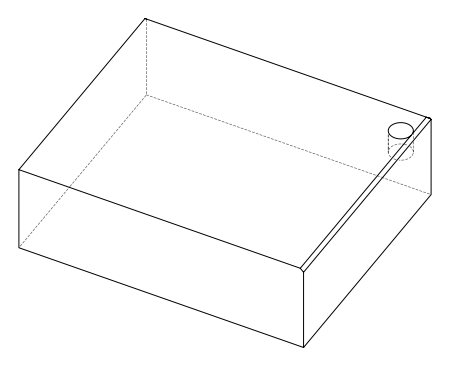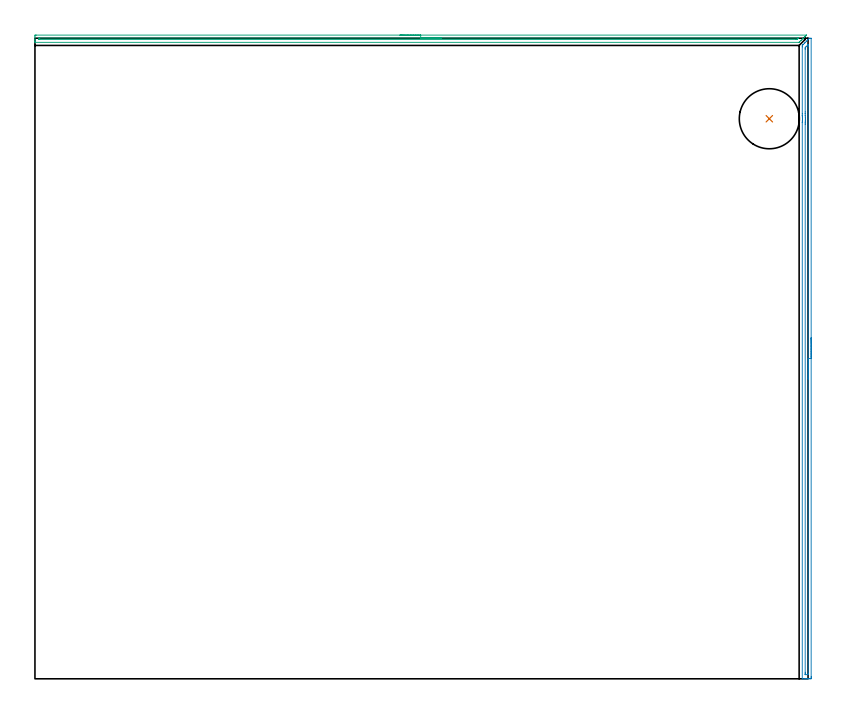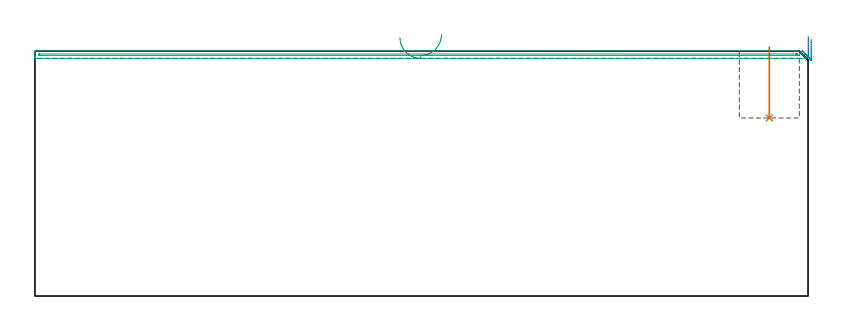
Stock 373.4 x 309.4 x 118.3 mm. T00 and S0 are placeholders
(PLAN: 3 operations, 1 tool changes, 11.3 min)
(1 INDEXABLE_INSERT_DRILL_BLIND_HOLE_FROM_SOLID | STEP1POCKET | UGT0302_008 | 0.14 min | 21318 mm3)
(2 AREA_MILL | FG_CHAMFER_SURFACE | UGT0205_001 | 5.1 min | 2861 mm3)
(3 AREA_MILL_1 | FG_CHAMFER_SURFACE_1 | UGT0205_001 | 6.08 min | 2268 mm3)
(TOOL UGT0302_008 | Indexable Insert Drill 29mm | D29 PA180 FL50 Z2)
(TOOL UGT0205_001 | Chamfer Mill 20 x 3 x 45 deg. | D20 FL50 Z2)
(OP 1 INDEXABLE_INSERT_DRILL_BLIND_HOLE_FROM_SOLID)
G17 G21 G94 G90
T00 M6
G54
G17 G0 G90 X354.7 Y270.5 S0 M3
G43 Z128.3 H0
G94 G81 G98 Z86. F250. R120.3
G80
M5
M2
(OP 2 AREA_MILL)
G17 G21 G94 G90
T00 M6
G54
G17 G0 G90 X374.9 Y164.7 S1061 M3
G43 Z128.3 H0
Z124.
G94 G1 Y164.662 Z123.128 F250.
Y164.548 Z122.263
Y164.359 Z121.412
Y164.097 Z120.58
Y163.763 Z119.774
Y163.36 Z119.
Y162.892 Z118.264
Y162.36 Z117.572
Y161.771 Z116.929
Y161.128 Z116.34
Y160.436 Z115.808
Y159.7 Z115.34
Y158.926 Z114.937
Y158.12 Z114.603
Y157.288 Z114.341
Y156.436 Z114.152
Y155.572 Z114.038
Y154.7 Z114.
Y1.107
X374.899 Y0.616 Z114.001
X374.895 Y0.219 Z114.002
X374.891 Y0.01 Z114.004
X374.505 Y0. Z114.39
X374.233 Z114.662
X373.627 Z115.267
X373.084 Z115.813
X372.75 Z116.146
X372.206 Z116.69
X371.873 Z117.022
X370.9 Z117.999
X370.747 Y0.003 Z118.145
X370.602 Y0.01 Z118.289
X370.6 Y0.17 Z118.3
X370.609 Y268.661 Z118.291
X370.608 Y268.77 Z118.29
X370.612 Y268.842 Z118.286
X370.651 Y269.412 Z118.242
X370.655 Y269.481 Z118.238
X370.68 Y269.858 Z118.217
X370.685 Y270.067 Z118.213
X370.687 Y270.174 Z118.208
X370.689 Y270.305 Z118.206
X370.688 Y270.337
X370.683 Y270.582 Z118.205
X370.677 Y270.825 Z118.21
X370.673 Y271.069 Z118.218
X370.671 Y271.198 Z118.222
X370.666 Y271.268 Z118.226
X370.633 Y271.784 Z118.267
X370.611 Y272.09 Z118.289
X370.608 Y272.161 Z118.292
X370.607 Y272.201
X370.604 Y273.033 Z118.295
X370.6 Y305.21 Z118.3
X370.602 Y305.895 Z118.288
X370.787 Y306.087 Z118.113
X370.804 Y306.104 Z118.096
X370.995 Y306.296 Z117.903
X371.1 Y306.402 Z117.797
X371.697 Y306.997 Z117.203
X371.873 Y307.174 Z117.025
X372.59 Y307.89 Z116.309
X372.75 Y308.052 Z116.147
X373.189 Y308.489 Z115.711
X373.483 Y308.784 Z115.416
X373.627 Y308.929 Z115.269
X374.08 Y309.379 Z114.82
X374.109 Y309.399 Z114.789
X374.892 Y309.4 Z114.006
X374.9 Y309.312 Z114.
Y154.7
X373.486 Z115.414
Y2.547
X373.479 Y2.014 Z115.421
X373.453 Y2.01 Z115.447
X373.383 Y2.004 Z115.517
X373.278 Y2.001 Z115.622
X372.268 Z116.632
X372.085 Y2.003 Z116.815
X372.054 Y2.005 Z116.846
X372.025 Y2.009 Z116.875
X372.021 Y2.049 Z116.879
X372.016 Y2.257 Z116.884
X372.015 Y2.403 Z116.885
X372.014 Y3.152 Z116.886
X372.024 Y267.695 Z116.876
X372.027 Y268.43 Z116.873
X372.03 Y268.588 Z116.87
X372.065 Y269.285 Z116.835
X372.073 Y269.481 Z116.827
X372.096 Y270.146 Z116.804
X372.098 Y270.374 Z116.802
X372.088 Y271.048 Z116.812
X372.081 Y271.268 Z116.819
X372.042 Y271.988 Z116.858
X372.034 Y272.161 Z116.866
X372.021 Y272.903 Z116.879
X372.02 Y273.054 Z116.88
X372.019 Y273.798 Z116.881
X372.015 Y304.172 Z116.885
X372.016 Y304.317 Z116.884
X372.021 Y304.691 Z116.879
X372.029 Y304.868 Z116.871
X372.118 Y304.961 Z116.782
X372.361 Y305.211 Z116.539
X373.254 Y306.104 Z115.646
X373.323 Y306.171 Z115.577
X373.446 Y306.288 Z115.454
X373.472 Y306.311 Z115.428
X373.479 Y306.255 Z115.421
X373.483 Y306.104 Z115.417
X373.485 Y305.919 Z115.415
X373.486 Y305.355 Z115.414
Y154.7
Y153.828 Z115.452
Y152.964 Z115.566
Y152.112 Z115.755
Y151.28 Z116.017
Y150.474 Z116.351
Y149.7 Z116.754
Y148.964 Z117.223
Y148.272 Z117.754
Y147.629 Z118.343
Y147.04 Z118.986
Y146.508 Z119.678
Y146.04 Z120.414
Y145.637 Z121.188
Y145.303 Z121.994
Y145.041 Z122.826
Y144.852 Z123.678
Y144.738 Z124.543
Y144.7 Z125.414
G0 Z128.3
M5
M2
(OP 3 AREA_MILL_1)
G17 G21 G94 G90
T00 M6
G54
G17 G0 G90 X176.3 Y310.9 S1061 M3
G43 Z128.3 H0
Z124.8
G94 G1 X176.338 Z123.928 F250.
X176.452 Z123.063
X176.641 Z122.212
X176.903 Z121.38
X177.237 Z120.574
X177.64 Z119.8
X178.108 Z119.064
X178.64 Z118.372
X179.229 Z117.729
X179.872 Z117.14
X180.564 Z116.608
X181.3 Z116.14
X182.074 Z115.737
X182.88 Z115.403
X183.712 Z115.141
X184.564 Z114.952
X185.428 Z114.838
X186.3 Z114.8
X372.586
X372.588 Y310.896 Z114.803
X372.586 Y310.886 Z114.812
X372.171 Y310.47 Z115.228
X371.99 Y310.29 Z115.409
X371.835 Y310.135 Z115.565
X371.731 Y310.03 Z115.668
X371.693 Y309.992 Z115.706
X370.992 Y309.291 Z116.408
X370.851 Y309.15 Z116.547
X370.8 Y309.099 Z116.599
X370.148 Y308.448 Z117.252
X369.972 Y308.27 Z117.426
X369.308 Y307.608 Z118.092
X369.095 Y307.404 Z118.289
X368.866 Y307.4 Z118.3
X0.163
X0.01 Y307.406 Z118.293
X0. Y307.714 Z117.985
Y308.067 Z117.632
Y308.71 Z116.985
Y309.912 Z115.785
X0.005 Y310.47 Z115.224
X0.01 Y310.89 Z114.804
X0.178 Y310.895 Z114.801
X0.61 Y310.9 Z114.8
X186.3
Y309.486 Z116.214
X368.42 Y309.485 Z116.215
X368.527 Y309.484 Z116.216
X368.673 Y309.479 Z116.221
X368.715 Y309.474 Z116.226
X368.707 Y309.464 Z116.236
X368.63 Y309.382 Z116.318
X368.513 Y309.263 Z116.437
X368.42 Y309.169 Z116.531
X368.188 Y308.938 Z116.762
X368.111 Y308.862 Z116.838
X368.082 Y308.838 Z116.862
X368.065 Y308.826 Z116.874
X368.036 Y308.821 Z116.879
X367.867 Y308.818 Z116.882
X367.527 Y308.815 Z116.885
X367.421 Y308.814 Z116.886
X2.289 Y308.815 Z116.885
X2.033 Y308.82 Z116.88
X2.01 Y308.822 Z116.878
X2.005 Y308.841 Z116.859
X2.002 Y308.872 Z116.828
X2. Y308.901 Z116.799
X2.001 Y309.098 Z116.602
X2.01 Y309.423 Z116.277
X2.014 Y309.48 Z116.22
X2.029 Y309.482 Z116.218
X2.074 Y309.484 Z116.216
X2.167 Y309.485 Z116.215
X2.354 Y309.486 Z116.214
X186.3
X187.172 Z116.252
X188.036 Z116.366
X188.888 Z116.555
X189.72 Z116.817
X190.526 Z117.151
X191.3 Z117.554
X192.036 Z118.023
X192.728 Z118.554
X193.371 Z119.143
X193.96 Z119.786
X194.492 Z120.478
X194.96 Z121.214
X195.363 Z121.988
X195.697 Z122.794
X195.959 Z123.626
X196.148 Z124.478
X196.262 Z125.343
X196.3 Z126.214
G0 Z128.3
M5
M2
